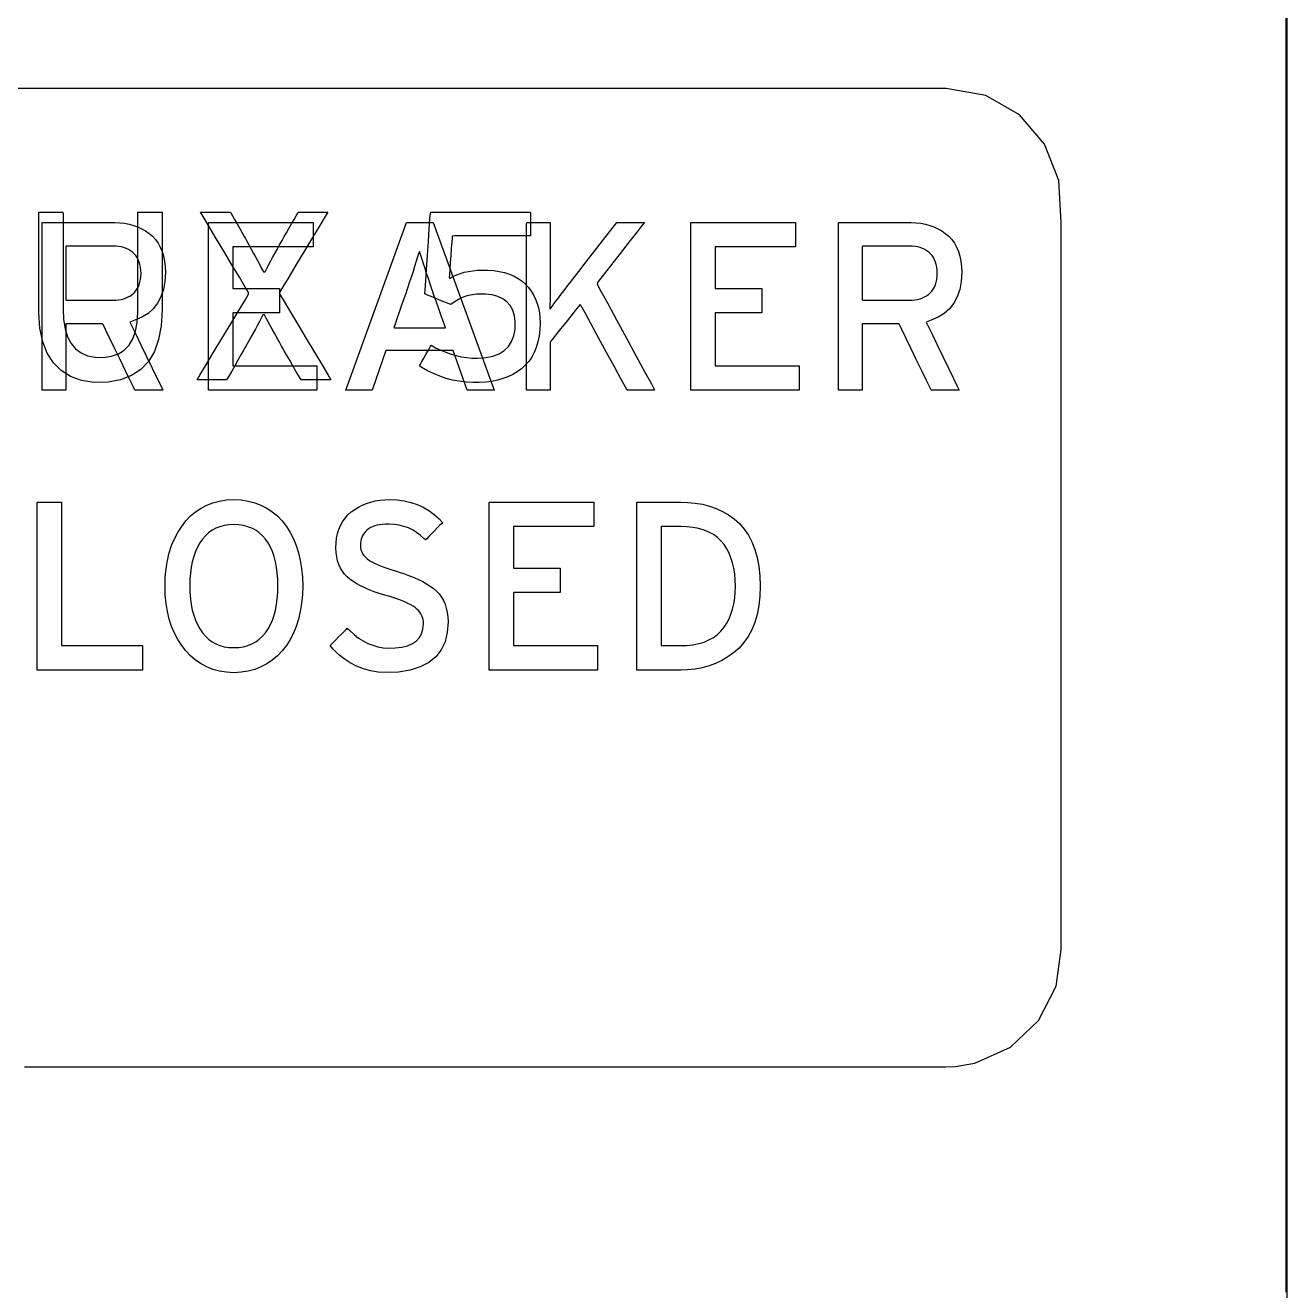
# Model space of a CAD drawing. Extents: x 1 to 47.7, y 0.2 to 35.
# Drawn here: x 17.438 to 18.314, y 9.879 to 10.758 of the extents above; entities that cross this region are included whole.
import ezdxf

# ---------------------------------------------------------------- set-up
doc = ezdxf.new("R2010")
doc.units = 0
doc.header["$MEASUREMENT"] = 0
doc.layers.add('4_2__4U__FRONT_PANEL_W_24_', color=7, linetype='CONTINUOUS')
doc.layers.add('5_1___24__TARGET_LEDS___12', color=7, linetype='CONTINUOUS')

msp = doc.modelspace()

# ---------------------------------------------------------------- linework, layer by layer
at = {"layer": '4_2__4U__FRONT_PANEL_W_24_'}
for points in [[(18.31391, 9.87775), (18.31391, 9.92363), (18.31391, 9.97047), (18.31391, 10.01824), (18.31391, 10.06693), (18.31391, 10.11648), (18.31391, 10.16689), (18.31391, 10.21811), (18.31391, 10.32287), (18.31391, 10.43052), (18.31391, 10.54084), (18.31391, 10.65357), (18.31391, 10.76847)], [(17.43716, 10.03442), (17.64394, 10.03442), (17.74104, 10.03442), (17.8306, 10.03442), (17.91011, 10.03442), (17.97705, 10.03442), (18.02891, 10.03442), (18.06317, 10.03442), (18.07732, 10.03442), (18.08371, 10.03465), (18.09754, 10.03694), (18.12227, 10.04808), (18.14165, 10.06655), (18.15395, 10.09063), (18.15755, 10.11591), (18.15755, 10.12528), (18.15755, 10.14237), (18.15755, 10.19566), (18.15755, 10.2676), (18.15755, 10.35005), (18.15755, 10.51376), (18.15755, 10.57871), (18.15755, 10.6215), (18.15592, 10.65048), (18.14596, 10.67584), (18.12843, 10.69609), (18.10505, 10.7095), (18.07755, 10.71435), (18.07755, 10.71435), (18.06648, 10.71435), (18.03494, 10.71435), (17.98544, 10.71435), (17.9205, 10.71435), (17.84264, 10.71435), (17.75436, 10.71435), (17.55661, 10.71435), (17.34737, 10.71435)], [(17.5649, 10.50471), (17.5649, 10.62133), (17.63768, 10.62133), (17.63768, 10.60441), (17.5818, 10.60441), (17.5818, 10.57543), (17.61426, 10.57543), (17.61426, 10.55851), (17.5818, 10.55851), (17.5818, 10.52163), (17.64012, 10.52163), (17.64012, 10.50471), (17.5649, 10.50471)], [(17.74474, 10.50471), (17.73497, 10.53239), (17.68826, 10.53239), (17.67858, 10.50471), (17.66043, 10.50471), (17.70242, 10.62133), (17.72097, 10.62133), (17.76345, 10.50471), (17.74474, 10.50471)], [(17.90019, 10.50471), (17.90019, 10.62133), (17.97297, 10.62133), (17.97297, 10.60441), (17.91709, 10.60441), (17.91709, 10.57543), (17.94954, 10.57543), (17.94954, 10.55851), (17.91709, 10.55851), (17.91709, 10.52163), (17.97541, 10.52163), (17.97541, 10.50471), (17.90019, 10.50471)], [(17.44592, 10.31027), (17.44592, 10.42689), (17.46282, 10.42689), (17.46282, 10.32735), (17.51918, 10.32735), (17.51918, 10.31027), (17.44592, 10.31027)], [(17.76005, 10.31027), (17.76005, 10.42689), (17.83283, 10.42689), (17.83283, 10.40997), (17.77695, 10.40997), (17.77695, 10.38098), (17.80941, 10.38098), (17.80941, 10.36407), (17.77695, 10.36407), (17.77695, 10.32719), (17.83527, 10.32719), (17.83527, 10.31027), (17.76005, 10.31027)]]:
    msp.add_lwpolyline(points, dxfattribs=at)
for points in [[(17.53509, 10.58646), (17.53466, 10.58027), (17.53359, 10.57468), (17.53188, 10.56966), (17.52952, 10.56524), (17.52652, 10.5614), (17.52289, 10.55814), (17.5186, 10.55548), (17.51368, 10.5534), (17.51033, 10.55214), (17.51176, 10.54919), (17.51445, 10.54362), (17.51799, 10.53632), (17.52193, 10.52817), (17.52586, 10.52006), (17.52933, 10.51288), (17.53193, 10.50751), (17.53322, 10.50485), (17.53289, 10.50471), (17.53125, 10.50471), (17.52867, 10.50471), (17.52551, 10.50471), (17.52213, 10.50471), (17.5189, 10.50471), (17.51618, 10.50471), (17.51434, 10.50471), (17.51373, 10.50473), (17.51276, 10.50674), (17.51044, 10.51152), (17.5072, 10.51822), (17.50344, 10.52597), (17.49959, 10.53392), (17.49606, 10.5412), (17.49327, 10.54696), (17.49163, 10.55033), (17.49117, 10.55086), (17.48944, 10.55086), (17.48636, 10.55086), (17.48238, 10.55086), (17.478, 10.55086), (17.47368, 10.55086), (17.4699, 10.55086), (17.46714, 10.55086), (17.46587, 10.55086), (17.46583, 10.5497), (17.46583, 10.54559), (17.46583, 10.53933), (17.46583, 10.53178), (17.46583, 10.5238), (17.46583, 10.51625), (17.46583, 10.50999), (17.46583, 10.50588), (17.46581, 10.50471), (17.46499, 10.50471), (17.46319, 10.50471), (17.46074, 10.50471), (17.45794, 10.50471), (17.45509, 10.50471), (17.45251, 10.50471), (17.45051, 10.50471), (17.44939, 10.50471), (17.44926, 10.50605), (17.44926, 10.51458), (17.44926, 10.52913), (17.44926, 10.54754), (17.44926, 10.56762), (17.44926, 10.58721), (17.44926, 10.60413), (17.44926, 10.61622), (17.44926, 10.62129), (17.45079, 10.62133), (17.45545, 10.62133), (17.46233, 10.62133), (17.47052, 10.62133), (17.47908, 10.62133), (17.48709, 10.62133), (17.49364, 10.62133), (17.4978, 10.62133), (17.49976, 10.62132), (17.50321, 10.62115), (17.50653, 10.62076), (17.50971, 10.62014), (17.51275, 10.6193), (17.51566, 10.61823), (17.51844, 10.61695), (17.52108, 10.61544), (17.52359, 10.61371), (17.52595, 10.61172), (17.52806, 10.60947), (17.5299, 10.60695), (17.53145, 10.60418), (17.53273, 10.60115), (17.53374, 10.59787), (17.53447, 10.59432), (17.53492, 10.59052)], [(17.85588, 10.50471), (17.85469, 10.50689), (17.85153, 10.51271), (17.84698, 10.52109), (17.84163, 10.53093), (17.83607, 10.54117), (17.83088, 10.5507), (17.82667, 10.55846), (17.82401, 10.56335), (17.82333, 10.5644), (17.82216, 10.56295), (17.81982, 10.56004), (17.81669, 10.55615), (17.81316, 10.55176), (17.8096, 10.54733), (17.80639, 10.54334), (17.80392, 10.54026), (17.80256, 10.53857), (17.80241, 10.53797), (17.80241, 10.53549), (17.80241, 10.53132), (17.80241, 10.52605), (17.80241, 10.52031), (17.80241, 10.51469), (17.80241, 10.50982), (17.80241, 10.5063), (17.80241, 10.50474), (17.80196, 10.50471), (17.80049, 10.50471), (17.79828, 10.50471), (17.79561, 10.50471), (17.7928, 10.50471), (17.79014, 10.50471), (17.78793, 10.50471), (17.78646, 10.50471), (17.78601, 10.50481), (17.78601, 10.5102), (17.78601, 10.5224), (17.78601, 10.53928), (17.78601, 10.55872), (17.78601, 10.57862), (17.78601, 10.59686), (17.78601, 10.61132), (17.78601, 10.61989), (17.78613, 10.62133), (17.78719, 10.62133), (17.78912, 10.62133), (17.79163, 10.62133), (17.79442, 10.62133), (17.79718, 10.62133), (17.79963, 10.62133), (17.80146, 10.62133), (17.80237, 10.62133), (17.80242, 10.62057), (17.80242, 10.6173), (17.80242, 10.61211), (17.80242, 10.60573), (17.80242, 10.59889), (17.80242, 10.5923), (17.80242, 10.5867), (17.80242, 10.58281), (17.80242, 10.58135), (17.80242, 10.57887), (17.80241, 10.57642), (17.80238, 10.574), (17.80235, 10.57161), (17.80232, 10.56924), (17.80227, 10.56689), (17.80221, 10.56457), (17.80215, 10.56228), (17.80244, 10.56115), (17.80369, 10.56289), (17.80501, 10.5647), (17.80641, 10.56659), (17.80787, 10.56856), (17.8094, 10.5706), (17.811, 10.57272), (17.81268, 10.57491), (17.81442, 10.57717), (17.8156, 10.5787), (17.81806, 10.58187), (17.8222, 10.58722), (17.82743, 10.59397), (17.83313, 10.60134), (17.83871, 10.60854), (17.84355, 10.61478), (17.84704, 10.6193), (17.84859, 10.6213), (17.84914, 10.62133), (17.85087, 10.62133), (17.85347, 10.62133), (17.85659, 10.62133), (17.85989, 10.62133), (17.86302, 10.62133), (17.86562, 10.62133), (17.86734, 10.62133), (17.86784, 10.6213), (17.86631, 10.61934), (17.86284, 10.61491), (17.85805, 10.60879), (17.85253, 10.60173), (17.84687, 10.59451), (17.84169, 10.58789), (17.83759, 10.58265), (17.83515, 10.57954), (17.83503, 10.57849), (17.83764, 10.57368), (17.8424, 10.56492), (17.84857, 10.55356), (17.85542, 10.54095), (17.86222, 10.52844), (17.86823, 10.51737), (17.87273, 10.50909), (17.87498, 10.50495), (17.87474, 10.50471), (17.87317, 10.50471), (17.87067, 10.50471), (17.8676, 10.50471), (17.86431, 10.50471), (17.86114, 10.50471), (17.85845, 10.50471), (17.85658, 10.50471)], [(18.08847, 10.58646), (18.08804, 10.58027), (18.08697, 10.57468), (18.08526, 10.56966), (18.08291, 10.56524), (18.07991, 10.5614), (18.07627, 10.55814), (18.07199, 10.55548), (18.06707, 10.5534), (18.06372, 10.55214), (18.06514, 10.54919), (18.06784, 10.54362), (18.07137, 10.53632), (18.07532, 10.52817), (18.07924, 10.52006), (18.08272, 10.51288), (18.08531, 10.50751), (18.0866, 10.50485), (18.08628, 10.50471), (18.08464, 10.50471), (18.08205, 10.50471), (18.07889, 10.50471), (18.07551, 10.50471), (18.07228, 10.50471), (18.06957, 10.50471), (18.06773, 10.50471), (18.06712, 10.50473), (18.06614, 10.50674), (18.06383, 10.51152), (18.06058, 10.51822), (18.05682, 10.52597), (18.05297, 10.53392), (18.04944, 10.5412), (18.04665, 10.54696), (18.04502, 10.55033), (18.04455, 10.55086), (18.04283, 10.55086), (18.03974, 10.55086), (18.03577, 10.55086), (18.03138, 10.55086), (18.02706, 10.55086), (18.02329, 10.55086), (18.02052, 10.55086), (18.01925, 10.55086), (18.01922, 10.5497), (18.01922, 10.54559), (18.01922, 10.53933), (18.01922, 10.53178), (18.01922, 10.5238), (18.01922, 10.51625), (18.01922, 10.50999), (18.01922, 10.50588), (18.0192, 10.50471), (18.01837, 10.50471), (18.01658, 10.50471), (18.01413, 10.50471), (18.01132, 10.50471), (18.00848, 10.50471), (18.0059, 10.50471), (18.0039, 10.50471), (18.00278, 10.50471), (18.00264, 10.50605), (18.00264, 10.51458), (18.00264, 10.52913), (18.00264, 10.54754), (18.00264, 10.56762), (18.00264, 10.58721), (18.00264, 10.60413), (18.00264, 10.61622), (18.00264, 10.62129), (18.00418, 10.62133), (18.00884, 10.62133), (18.01572, 10.62133), (18.0239, 10.62133), (18.03246, 10.62133), (18.04048, 10.62133), (18.04703, 10.62133), (18.05118, 10.62133), (18.05314, 10.62132), (18.0566, 10.62115), (18.05991, 10.62076), (18.06309, 10.62014), (18.06614, 10.6193), (18.06905, 10.61823), (18.07182, 10.61695), (18.07447, 10.61544), (18.07697, 10.61371), (18.07934, 10.61172), (18.08145, 10.60947), (18.08328, 10.60695), (18.08484, 10.60418), (18.08612, 10.60115), (18.08712, 10.59787), (18.08785, 10.59432), (18.0883, 10.59052)], [(17.51803, 10.58597), (17.51792, 10.58813), (17.51767, 10.59016), (17.51729, 10.59205), (17.51677, 10.59381), (17.51611, 10.59544), (17.51532, 10.59693), (17.51439, 10.59829), (17.51332, 10.59952), (17.5121, 10.60064), (17.51077, 10.60166), (17.50934, 10.60253), (17.50779, 10.60327), (17.50614, 10.60387), (17.50439, 10.60434), (17.50253, 10.60466), (17.50056, 10.60485), (17.49876, 10.6049), (17.49714, 10.6049), (17.49349, 10.6049), (17.48846, 10.6049), (17.48273, 10.6049), (17.47695, 10.6049), (17.47179, 10.6049), (17.4679, 10.6049), (17.46594, 10.6049), (17.46583, 10.60413), (17.46583, 10.60086), (17.46583, 10.59571), (17.46583, 10.58942), (17.46583, 10.58276), (17.46583, 10.57648), (17.46583, 10.57132), (17.46583, 10.56805), (17.46594, 10.56729), (17.4679, 10.56729), (17.47179, 10.56729), (17.47695, 10.56729), (17.48273, 10.56729), (17.48846, 10.56729), (17.49349, 10.56729), (17.49714, 10.56729), (17.49876, 10.56729), (17.50053, 10.56734), (17.50247, 10.56751), (17.50431, 10.56782), (17.50604, 10.56826), (17.50767, 10.56883), (17.5092, 10.56953), (17.51062, 10.57037), (17.51195, 10.57133), (17.51317, 10.57242), (17.51428, 10.57363), (17.51524, 10.57498), (17.51606, 10.57647), (17.51673, 10.57809), (17.51727, 10.57986), (17.51766, 10.58176), (17.51792, 10.5838)], [(17.72024, 10.57486), (17.71894, 10.5787), (17.71771, 10.58237), (17.71654, 10.5859), (17.71543, 10.58927), (17.71438, 10.59248), (17.7134, 10.59554), (17.71247, 10.59844), (17.71162, 10.60119), (17.71084, 10.59959), (17.71001, 10.59677), (17.7091, 10.59378), (17.70812, 10.59062), (17.70706, 10.58729), (17.70593, 10.58379), (17.70472, 10.58012), (17.70344, 10.57628), (17.70277, 10.57429), (17.70199, 10.57205), (17.7007, 10.56835), (17.69911, 10.56378), (17.69742, 10.55892), (17.69584, 10.55435), (17.69455, 10.55065), (17.69377, 10.54841), (17.69388, 10.548), (17.69642, 10.548), (17.70107, 10.548), (17.70705, 10.548), (17.71359, 10.548), (17.71988, 10.548), (17.72516, 10.548), (17.72864, 10.548), (17.72958, 10.54805), (17.72906, 10.54956), (17.72794, 10.55276), (17.72644, 10.55708), (17.72475, 10.56192), (17.72308, 10.56671), (17.72164, 10.57085), (17.72063, 10.57376)], [(18.07141, 10.58597), (18.0713, 10.58813), (18.07106, 10.59016), (18.07068, 10.59205), (18.07016, 10.59381), (18.0695, 10.59544), (18.06871, 10.59693), (18.06777, 10.59829), (18.0667, 10.59952), (18.06549, 10.60064), (18.06416, 10.60166), (18.06272, 10.60253), (18.06118, 10.60327), (18.05953, 10.60387), (18.05778, 10.60434), (18.05591, 10.60466), (18.05395, 10.60485), (18.05215, 10.6049), (18.05052, 10.6049), (18.04687, 10.6049), (18.04185, 10.6049), (18.03612, 10.6049), (18.03034, 10.6049), (18.02518, 10.6049), (18.02129, 10.6049), (18.01933, 10.6049), (18.01922, 10.60413), (18.01922, 10.60086), (18.01922, 10.59571), (18.01922, 10.58942), (18.01922, 10.58276), (18.01922, 10.57648), (18.01922, 10.57132), (18.01922, 10.56805), (18.01933, 10.56729), (18.02129, 10.56729), (18.02518, 10.56729), (18.03034, 10.56729), (18.03612, 10.56729), (18.04185, 10.56729), (18.04687, 10.56729), (18.05052, 10.56729), (18.05215, 10.56729), (18.05392, 10.56734), (18.05586, 10.56751), (18.05769, 10.56782), (18.05943, 10.56826), (18.06106, 10.56883), (18.06258, 10.56953), (18.06401, 10.57037), (18.06533, 10.57133), (18.06656, 10.57242), (18.06766, 10.57363), (18.06862, 10.57498), (18.06944, 10.57647), (18.07012, 10.57809), (18.07066, 10.57986), (18.07105, 10.58176), (18.0713, 10.5838)], [(17.63038, 10.36862), (17.63018, 10.36241), (17.62963, 10.3565), (17.62873, 10.3509), (17.62749, 10.34559), (17.6259, 10.34058), (17.62396, 10.33587), (17.62169, 10.33146), (17.61906, 10.32735), (17.61608, 10.32351), (17.61279, 10.32005), (17.60924, 10.31704), (17.60543, 10.31448), (17.60136, 10.31237), (17.59703, 10.3107), (17.59244, 10.30949), (17.58758, 10.30872), (17.58247, 10.3084), (17.57739, 10.30872), (17.57258, 10.30949), (17.56803, 10.3107), (17.56375, 10.31237), (17.55974, 10.31448), (17.55599, 10.31704), (17.55251, 10.32005), (17.54929, 10.32351), (17.54631, 10.32735), (17.54362, 10.33146), (17.54129, 10.33587), (17.53931, 10.34058), (17.53768, 10.34559), (17.5364, 10.3509), (17.53548, 10.3565), (17.53492, 10.36241), (17.53471, 10.36862), (17.53492, 10.37483), (17.53548, 10.38075), (17.5364, 10.38637), (17.53768, 10.3917), (17.53931, 10.39674), (17.54129, 10.40149), (17.54362, 10.40594), (17.54631, 10.4101), (17.54929, 10.41394), (17.55251, 10.41735), (17.55599, 10.42031), (17.55974, 10.42283), (17.56375, 10.4249), (17.56803, 10.42653), (17.57258, 10.42772), (17.57739, 10.42846), (17.58247, 10.42876), (17.58758, 10.42846), (17.59244, 10.42772), (17.59703, 10.42653), (17.60136, 10.4249), (17.60543, 10.42283), (17.60924, 10.42031), (17.61279, 10.41735), (17.61608, 10.41394), (17.61906, 10.4101), (17.62169, 10.40594), (17.62396, 10.40149), (17.6259, 10.39674), (17.62749, 10.3917), (17.62873, 10.38637), (17.62963, 10.38075), (17.63018, 10.37483)], [(17.73138, 10.34375), (17.7309, 10.33639), (17.72934, 10.32989), (17.72667, 10.32424), (17.72291, 10.31946), (17.71806, 10.31553), (17.71211, 10.31245), (17.70507, 10.31023), (17.69693, 10.30887), (17.68845, 10.30843), (17.68289, 10.30887), (17.6776, 10.30977), (17.67258, 10.31113), (17.66783, 10.31294), (17.66334, 10.31521), (17.65912, 10.31794), (17.65517, 10.32112), (17.65149, 10.32476), (17.64941, 10.32731), (17.65015, 10.32804), (17.65153, 10.32942), (17.65334, 10.33122), (17.65537, 10.33324), (17.6574, 10.33527), (17.65923, 10.33709), (17.66063, 10.33849), (17.6614, 10.33926), (17.66312, 10.33762), (17.66607, 10.33488), (17.66914, 10.3325), (17.67232, 10.33046), (17.67562, 10.32877), (17.67904, 10.32743), (17.68257, 10.32644), (17.68622, 10.32579), (17.68998, 10.3255), (17.69477, 10.32561), (17.69932, 10.32616), (17.70327, 10.32715), (17.70662, 10.32858), (17.70937, 10.33045), (17.71151, 10.33276), (17.71305, 10.33551), (17.71398, 10.33869), (17.71431, 10.34232), (17.71425, 10.34392), (17.71404, 10.34535), (17.71369, 10.34671), (17.7132, 10.34802), (17.71257, 10.34927), (17.71179, 10.35045), (17.71087, 10.35157), (17.70982, 10.35263), (17.7086, 10.35364), (17.70714, 10.35463), (17.70546, 10.35561), (17.70357, 10.35658), (17.70146, 10.35755), (17.69913, 10.3585), (17.69659, 10.35943), (17.69383, 10.36036), (17.69086, 10.36128), (17.68743, 10.36227), (17.6836, 10.36345), (17.67999, 10.36469), (17.67662, 10.36599), (17.67348, 10.36735), (17.67058, 10.36877), (17.6679, 10.37025), (17.66546, 10.37179), (17.66324, 10.3734), (17.66125, 10.37505), (17.65948, 10.37685), (17.65794, 10.37886), (17.65662, 10.38108), (17.65553, 10.38351), (17.65467, 10.38614), (17.65404, 10.38899), (17.65363, 10.39203), (17.65345, 10.39529), (17.65354, 10.3987), (17.6539, 10.40197), (17.65454, 10.40507), (17.65546, 10.408), (17.65665, 10.41076), (17.65812, 10.41335), (17.65986, 10.41577), (17.66187, 10.41802), (17.66416, 10.4201), (17.66657, 10.42191), (17.66912, 10.4235), (17.67182, 10.42488), (17.67466, 10.42605), (17.67765, 10.42701), (17.68078, 10.42777), (17.68406, 10.42831), (17.68749, 10.42864), (17.6912, 10.42875), (17.69616, 10.42848), (17.70093, 10.4278), (17.70549, 10.42673), (17.70985, 10.42526), (17.714, 10.42338), (17.71796, 10.42111), (17.72172, 10.41844), (17.72527, 10.41536), (17.72765, 10.41288), (17.727, 10.41221), (17.72569, 10.41085), (17.72393, 10.40903), (17.72194, 10.40697), (17.71992, 10.40488), (17.71809, 10.40298), (17.71665, 10.40149), (17.71582, 10.40063), (17.71458, 10.40168), (17.71212, 10.40394), (17.70951, 10.4059), (17.70674, 10.40758), (17.70381, 10.40897), (17.70074, 10.41008), (17.6975, 10.41089), (17.69412, 10.41142), (17.69057, 10.41166), (17.6879, 10.41163), (17.68582, 10.41148), (17.68388, 10.41123), (17.68208, 10.41088), (17.68042, 10.41043), (17.6789, 10.40988), (17.67751, 10.40924), (17.67626, 10.40849), (17.67516, 10.40765), (17.67418, 10.40669), (17.67331, 10.40567), (17.67256, 10.40461), (17.67193, 10.40348), (17.67141, 10.40231), (17.67101, 10.40109), (17.67073, 10.39981), (17.67056, 10.39848), (17.67051, 10.39713), (17.67052, 10.39646), (17.67057, 10.3958), (17.67064, 10.39517), (17.67074, 10.39456), (17.67087, 10.39397), (17.67103, 10.3934), (17.67122, 10.39285), (17.67144, 10.39233), (17.67168, 10.39181), (17.67196, 10.39126), (17.67229, 10.39071), (17.67267, 10.39018), (17.6731, 10.38964), (17.67357, 10.38912), (17.67409, 10.3886), (17.67465, 10.38809), (17.67526, 10.38758), (17.67618, 10.38691), (17.67761, 10.38599), (17.67926, 10.38507), (17.68115, 10.38413), (17.68326, 10.38319), (17.6856, 10.38224), (17.68816, 10.38129), (17.69096, 10.38032), (17.69398, 10.37935), (17.69754, 10.37827), (17.70117, 10.37709), (17.70461, 10.37583), (17.70786, 10.37451), (17.71093, 10.37313), (17.7138, 10.37167), (17.71648, 10.37015), (17.71897, 10.36856), (17.72126, 10.3669), (17.72335, 10.36513), (17.7252, 10.36317), (17.72681, 10.361), (17.72818, 10.35863), (17.7293, 10.35606), (17.73019, 10.35328), (17.73083, 10.35031), (17.73122, 10.34713)], [(17.94834, 10.36858), (17.94804, 10.36157), (17.94731, 10.35503), (17.94613, 10.34896), (17.94451, 10.34335), (17.94245, 10.33821), (17.93995, 10.33353), (17.93701, 10.32931), (17.93363, 10.32556), (17.92987, 10.32228), (17.92589, 10.31942), (17.92172, 10.31694), (17.91735, 10.31486), (17.91278, 10.31316), (17.90802, 10.31186), (17.90305, 10.31094), (17.89788, 10.31041), (17.89327, 10.31027), (17.89175, 10.31027), (17.88834, 10.31027), (17.88365, 10.31027), (17.87829, 10.31027), (17.8729, 10.31027), (17.86807, 10.31027), (17.86444, 10.31027), (17.86261, 10.31027), (17.86251, 10.31264), (17.86251, 10.32278), (17.86251, 10.33876), (17.86251, 10.35825), (17.86251, 10.37891), (17.86251, 10.39839), (17.86251, 10.41438), (17.86251, 10.42452), (17.86261, 10.42689), (17.86444, 10.42689), (17.86807, 10.42689), (17.8729, 10.42689), (17.87829, 10.42689), (17.88365, 10.42689), (17.88834, 10.42689), (17.89175, 10.42689), (17.89327, 10.42689), (17.89797, 10.42679), (17.90323, 10.42632), (17.90826, 10.42545), (17.91308, 10.42419), (17.91769, 10.42254), (17.92207, 10.4205), (17.92624, 10.41807), (17.9302, 10.41524), (17.93391, 10.41198), (17.93723, 10.40822), (17.94011, 10.40398), (17.94257, 10.39927), (17.94458, 10.39408), (17.94617, 10.38841), (17.94733, 10.38228), (17.94805, 10.37566)], [(17.61316, 10.36862), (17.61305, 10.3732), (17.61273, 10.37755), (17.6122, 10.38165), (17.61145, 10.38553), (17.61048, 10.38916), (17.60931, 10.39256), (17.60792, 10.39572), (17.60631, 10.39864), (17.60448, 10.40129), (17.60244, 10.40362), (17.6002, 10.40564), (17.59775, 10.40735), (17.5951, 10.40876), (17.59225, 10.40986), (17.58919, 10.41066), (17.58593, 10.41116), (17.58247, 10.41135), (17.57907, 10.41116), (17.57588, 10.41066), (17.57287, 10.40986), (17.57006, 10.40876), (17.56745, 10.40735), (17.56503, 10.40564), (17.5628, 10.40362), (17.56077, 10.40129), (17.55893, 10.39864), (17.55729, 10.39572), (17.55587, 10.39256), (17.55467, 10.38916), (17.55368, 10.38553), (17.55292, 10.38165), (17.55237, 10.37755), (17.55204, 10.3732), (17.55193, 10.36862), (17.55204, 10.36409), (17.55237, 10.3598), (17.55292, 10.35573), (17.55368, 10.3519), (17.55467, 10.34831), (17.55587, 10.34494), (17.55729, 10.34181), (17.55893, 10.33891), (17.56077, 10.3362), (17.5628, 10.33377), (17.56503, 10.33165), (17.56745, 10.32987), (17.57006, 10.32841), (17.57287, 10.32727), (17.57588, 10.32646), (17.57907, 10.32597), (17.58247, 10.32581), (17.58593, 10.32597), (17.58919, 10.32646), (17.59225, 10.32727), (17.5951, 10.32841), (17.59775, 10.32987), (17.6002, 10.33165), (17.60244, 10.33377), (17.60448, 10.3362), (17.60631, 10.33891), (17.60792, 10.34181), (17.60931, 10.34494), (17.61048, 10.34831), (17.61145, 10.3519), (17.6122, 10.35573), (17.61273, 10.3598), (17.61305, 10.36409)], [(17.93111, 10.36858), (17.93099, 10.37294), (17.93062, 10.37708), (17.93, 10.38101), (17.92914, 10.38472), (17.92803, 10.38821), (17.92668, 10.39149), (17.92508, 10.39456), (17.92323, 10.3974), (17.92108, 10.40003), (17.9186, 10.40237), (17.91581, 10.40439), (17.91271, 10.4061), (17.90931, 10.4075), (17.90559, 10.40858), (17.90157, 10.40936), (17.89724, 10.40982), (17.89327, 10.40997), (17.89259, 10.40997), (17.89105, 10.40997), (17.88893, 10.40997), (17.88652, 10.40997), (17.88409, 10.40997), (17.88192, 10.40997), (17.88028, 10.40997), (17.87945, 10.40997), (17.87941, 10.40828), (17.87941, 10.40109), (17.87941, 10.38974), (17.87941, 10.37591), (17.87941, 10.36125), (17.87941, 10.34741), (17.87941, 10.33607), (17.87941, 10.32887), (17.87945, 10.32719), (17.88028, 10.32719), (17.88192, 10.32719), (17.88409, 10.32719), (17.88652, 10.32719), (17.88893, 10.32719), (17.89105, 10.32719), (17.89259, 10.32719), (17.89327, 10.32719), (17.89724, 10.32734), (17.90157, 10.32781), (17.90559, 10.3286), (17.90931, 10.32971), (17.91271, 10.33114), (17.91581, 10.33288), (17.9186, 10.33495), (17.92108, 10.33733), (17.92323, 10.33999), (17.92508, 10.34284), (17.92668, 10.34589), (17.92803, 10.34915), (17.92914, 10.35262), (17.93, 10.35629), (17.93062, 10.36018), (17.93099, 10.36427)]]:
    msp.add_lwpolyline(points, close=True, dxfattribs=at)
at = {"layer": '5_1___24__TARGET_LEDS___12'}
for points in [[(18.31421, 14.47452), (18.31421, 8.99937)], [(17.43716, 10.03442), (17.64394, 10.03442), (17.74104, 10.03442), (17.8306, 10.03442), (17.91011, 10.03442), (17.97705, 10.03442), (18.02891, 10.03442), (18.06317, 10.03442), (18.07732, 10.03442), (18.08371, 10.03465), (18.09754, 10.03694), (18.12227, 10.04808), (18.14165, 10.06655), (18.15395, 10.09063), (18.15755, 10.11591), (18.15755, 10.12528), (18.15755, 10.14237), (18.15755, 10.19566), (18.15755, 10.2676), (18.15755, 10.35005), (18.15755, 10.51376), (18.15755, 10.57871), (18.15755, 10.6215), (18.15592, 10.65048), (18.14596, 10.67584), (18.12843, 10.69609), (18.10505, 10.7095), (18.07755, 10.71435), (18.07755, 10.71435), (18.06648, 10.71435), (18.03494, 10.71435), (17.98544, 10.71435), (17.9205, 10.71435), (17.84264, 10.71435), (17.75436, 10.71435), (17.55661, 10.71435), (17.34737, 10.71435)]]:
    msp.add_lwpolyline(points, dxfattribs=at)
for points in [[(17.53276, 10.56051), (17.53209, 10.54957), (17.53027, 10.53996), (17.5273, 10.53169), (17.52318, 10.52475), (17.5179, 10.51915), (17.51147, 10.51488), (17.50389, 10.51194), (17.49516, 10.51034), (17.48552, 10.5102), (17.47672, 10.51157), (17.46905, 10.51428), (17.46252, 10.51832), (17.45712, 10.5237), (17.45287, 10.53042), (17.44976, 10.53847), (17.44779, 10.54786), (17.44696, 10.55858), (17.44693, 10.56253), (17.44693, 10.56853), (17.44693, 10.57772), (17.44693, 10.58883), (17.44693, 10.60057), (17.44693, 10.61167), (17.44693, 10.62087), (17.44693, 10.62687), (17.44695, 10.62851), (17.44782, 10.62851), (17.44968, 10.62851), (17.4522, 10.62851), (17.45508, 10.62851), (17.45799, 10.62851), (17.46061, 10.62851), (17.46263, 10.62851), (17.46372, 10.62851), (17.46383, 10.62758), (17.46383, 10.6224), (17.46383, 10.6138), (17.46383, 10.60305), (17.46383, 10.5914), (17.46383, 10.58014), (17.46383, 10.57053), (17.46383, 10.56383), (17.46383, 10.56131), (17.46418, 10.55394), (17.46523, 10.54747), (17.46697, 10.54191), (17.46942, 10.53725), (17.47257, 10.53349), (17.47641, 10.53063), (17.48096, 10.52868), (17.4862, 10.52763), (17.49207, 10.52752), (17.49755, 10.52837), (17.50232, 10.53008), (17.50636, 10.53267), (17.5097, 10.53612), (17.51231, 10.54045), (17.51421, 10.54566), (17.51539, 10.55173), (17.51585, 10.55868), (17.51586, 10.56184), (17.51586, 10.5679), (17.51586, 10.57719), (17.51586, 10.58841), (17.51586, 10.60028), (17.51586, 10.6115), (17.51586, 10.62078), (17.51586, 10.62685), (17.51588, 10.62851), (17.51675, 10.62851), (17.51861, 10.62851), (17.52113, 10.62851), (17.52401, 10.62851), (17.52692, 10.62851), (17.52954, 10.62851), (17.53156, 10.62851), (17.53265, 10.62851), (17.53276, 10.62757), (17.53276, 10.62233), (17.53276, 10.61362), (17.53276, 10.60274), (17.53276, 10.59096), (17.53276, 10.57956), (17.53276, 10.56983), (17.53276, 10.56305)], [(17.62929, 10.5119), (17.62881, 10.51272), (17.62755, 10.51491), (17.62572, 10.51806), (17.62358, 10.52178), (17.62134, 10.52565), (17.61925, 10.52926), (17.61755, 10.53221), (17.61646, 10.5341), (17.61574, 10.53537), (17.61399, 10.53848), (17.61232, 10.54147), (17.61072, 10.54436), (17.60921, 10.54712), (17.60777, 10.54977), (17.6064, 10.55231), (17.60511, 10.55473), (17.6039, 10.55704), (17.60278, 10.55705), (17.60163, 10.55478), (17.60038, 10.55238), (17.59904, 10.54985), (17.59761, 10.5472), (17.59608, 10.54443), (17.59446, 10.54154), (17.59274, 10.53852), (17.59093, 10.53538), (17.5902, 10.5341), (17.58912, 10.53221), (17.58744, 10.52926), (17.58537, 10.52565), (17.58317, 10.52178), (17.58105, 10.51806), (17.57925, 10.51491), (17.578, 10.51272), (17.57753, 10.5119), (17.57679, 10.5119), (17.5748, 10.5119), (17.57195, 10.5119), (17.56859, 10.5119), (17.56509, 10.5119), (17.56182, 10.5119), (17.55915, 10.5119), (17.55745, 10.5119), (17.55711, 10.51204), (17.55902, 10.51523), (17.56296, 10.52178), (17.56827, 10.53062), (17.57431, 10.54068), (17.58043, 10.55087), (17.58599, 10.56011), (17.59033, 10.56734), (17.59281, 10.57147), (17.59283, 10.57257), (17.59051, 10.57645), (17.58644, 10.58323), (17.58124, 10.59192), (17.5755, 10.60148), (17.56984, 10.61093), (17.56486, 10.61923), (17.56117, 10.62538), (17.55938, 10.62838), (17.55973, 10.62851), (17.56147, 10.62851), (17.56418, 10.62851), (17.5675, 10.62851), (17.57105, 10.62851), (17.57446, 10.62851), (17.57736, 10.62851), (17.57938, 10.62851), (17.58013, 10.62851), (17.58052, 10.62783), (17.58155, 10.62601), (17.58303, 10.6234), (17.58478, 10.62031), (17.5866, 10.6171), (17.5883, 10.61411), (17.58968, 10.61166), (17.59057, 10.61009), (17.59124, 10.6089), (17.59299, 10.60578), (17.59466, 10.60277), (17.59625, 10.59987), (17.59777, 10.59708), (17.59921, 10.59439), (17.60058, 10.59181), (17.60186, 10.58934), (17.60307, 10.58698), (17.60421, 10.58695), (17.60539, 10.58925), (17.60666, 10.59168), (17.60801, 10.59423), (17.60945, 10.59691), (17.61097, 10.59972), (17.61258, 10.60265), (17.61427, 10.6057), (17.61605, 10.60889), (17.61673, 10.61009), (17.61763, 10.61166), (17.61904, 10.61411), (17.62077, 10.6171), (17.62262, 10.62031), (17.62439, 10.6234), (17.62589, 10.62601), (17.62694, 10.62783), (17.62733, 10.62851), (17.62808, 10.62851), (17.63006, 10.62851), (17.63291, 10.62851), (17.63627, 10.62851), (17.63977, 10.62851), (17.64304, 10.62851), (17.64571, 10.62851), (17.64741, 10.62851), (17.64776, 10.62838), (17.64597, 10.62539), (17.64228, 10.61926), (17.6373, 10.61098), (17.63164, 10.60156), (17.6259, 10.59202), (17.6207, 10.58336), (17.61663, 10.5766), (17.61431, 10.57273), (17.61433, 10.57163), (17.61681, 10.56749), (17.62115, 10.56024), (17.62671, 10.55097), (17.63283, 10.54075), (17.63887, 10.53067), (17.64418, 10.52181), (17.64812, 10.51524), (17.65003, 10.51204), (17.64969, 10.5119), (17.64795, 10.5119), (17.64524, 10.5119), (17.64192, 10.5119), (17.63837, 10.5119), (17.63495, 10.5119), (17.63205, 10.5119), (17.63004, 10.5119)], [(17.79537, 10.55149), (17.79518, 10.54682), (17.79468, 10.54243), (17.79386, 10.53832), (17.79272, 10.5345), (17.79128, 10.53097), (17.78952, 10.52772), (17.78744, 10.52476), (17.78506, 10.52208), (17.78237, 10.51968), (17.77945, 10.51756), (17.77633, 10.51569), (17.77301, 10.5141), (17.76948, 10.51276), (17.76575, 10.51169), (17.76181, 10.51089), (17.75767, 10.51034), (17.75332, 10.51006), (17.74867, 10.51005), (17.74389, 10.51034), (17.7392, 10.51092), (17.7346, 10.5118), (17.73008, 10.51298), (17.72564, 10.51446), (17.72129, 10.51624), (17.71702, 10.51831), (17.71283, 10.52069), (17.71159, 10.52179), (17.71223, 10.52292), (17.71326, 10.52474), (17.71455, 10.52701), (17.71594, 10.52946), (17.7173, 10.53184), (17.71846, 10.53389), (17.7193, 10.53536), (17.71965, 10.53599), (17.72278, 10.53429), (17.72632, 10.53257), (17.72988, 10.53109), (17.73346, 10.52983), (17.73707, 10.5288), (17.7407, 10.528), (17.74435, 10.52742), (17.74802, 10.52707), (17.75197, 10.52696), (17.75763, 10.5274), (17.7626, 10.52843), (17.76688, 10.53007), (17.77047, 10.53231), (17.77338, 10.53515), (17.7756, 10.53858), (17.77713, 10.54262), (17.77797, 10.54725), (17.77808, 10.55223), (17.77749, 10.55654), (17.77633, 10.5603), (17.77461, 10.56352), (17.77232, 10.5662), (17.76945, 10.56834), (17.76602, 10.56993), (17.76202, 10.57099), (17.75745, 10.5715), (17.75435, 10.57155), (17.7528, 10.5715), (17.75129, 10.5714), (17.74982, 10.57126), (17.74841, 10.57107), (17.74704, 10.57084), (17.74571, 10.57055), (17.74443, 10.57023), (17.74319, 10.56985), (17.742, 10.56939), (17.74084, 10.56887), (17.7397, 10.56832), (17.73859, 10.56773), (17.7375, 10.5671), (17.73643, 10.56644), (17.73538, 10.56574), (17.73436, 10.56499), (17.73336, 10.56422), (17.73271, 10.56448), (17.73097, 10.56518), (17.72848, 10.5662), (17.72553, 10.5674), (17.72247, 10.56865), (17.71959, 10.56981), (17.71724, 10.57077), (17.71572, 10.57139), (17.71533, 10.57166), (17.71552, 10.57456), (17.71594, 10.58066), (17.7165, 10.58894), (17.71714, 10.59841), (17.7178, 10.60805), (17.71839, 10.61684), (17.71886, 10.62378), (17.71914, 10.62786), (17.7197, 10.62851), (17.7242, 10.62851), (17.73234, 10.62851), (17.74286, 10.62851), (17.75455, 10.62851), (17.76617, 10.62851), (17.77649, 10.62851), (17.78428, 10.62851), (17.78831, 10.62851), (17.7886, 10.62824), (17.7886, 10.62695), (17.7886, 10.62485), (17.7886, 10.62225), (17.7886, 10.61943), (17.7886, 10.61669), (17.7886, 10.61434), (17.7886, 10.61265), (17.7886, 10.61193), (17.78704, 10.61192), (17.78214, 10.61192), (17.77483, 10.61192), (17.76607, 10.61192), (17.75684, 10.61192), (17.74808, 10.61192), (17.74077, 10.61192), (17.73586, 10.61192), (17.73431, 10.6119), (17.73421, 10.61061), (17.73399, 10.6076), (17.73367, 10.60339), (17.73331, 10.59851), (17.73293, 10.59348), (17.73258, 10.58883), (17.73231, 10.58508), (17.73213, 10.58277), (17.73281, 10.58272), (17.73506, 10.58393), (17.73746, 10.58499), (17.74, 10.58591), (17.7427, 10.58668), (17.74554, 10.5873), (17.74853, 10.58777), (17.75168, 10.5881), (17.75497, 10.58827), (17.75892, 10.58824), (17.76311, 10.58793), (17.76704, 10.58736), (17.77072, 10.58653), (17.77414, 10.58544), (17.7773, 10.5841), (17.78021, 10.58249), (17.78286, 10.58062), (17.78526, 10.57849), (17.78738, 10.57613), (17.78926, 10.57361), (17.79088, 10.57093), (17.79225, 10.56809), (17.79337, 10.56509), (17.79425, 10.56193), (17.79487, 10.55861), (17.79524, 10.55513)]]:
    msp.add_lwpolyline(points, close=True, dxfattribs=at)

doc.saveas('drawing.dxf')
